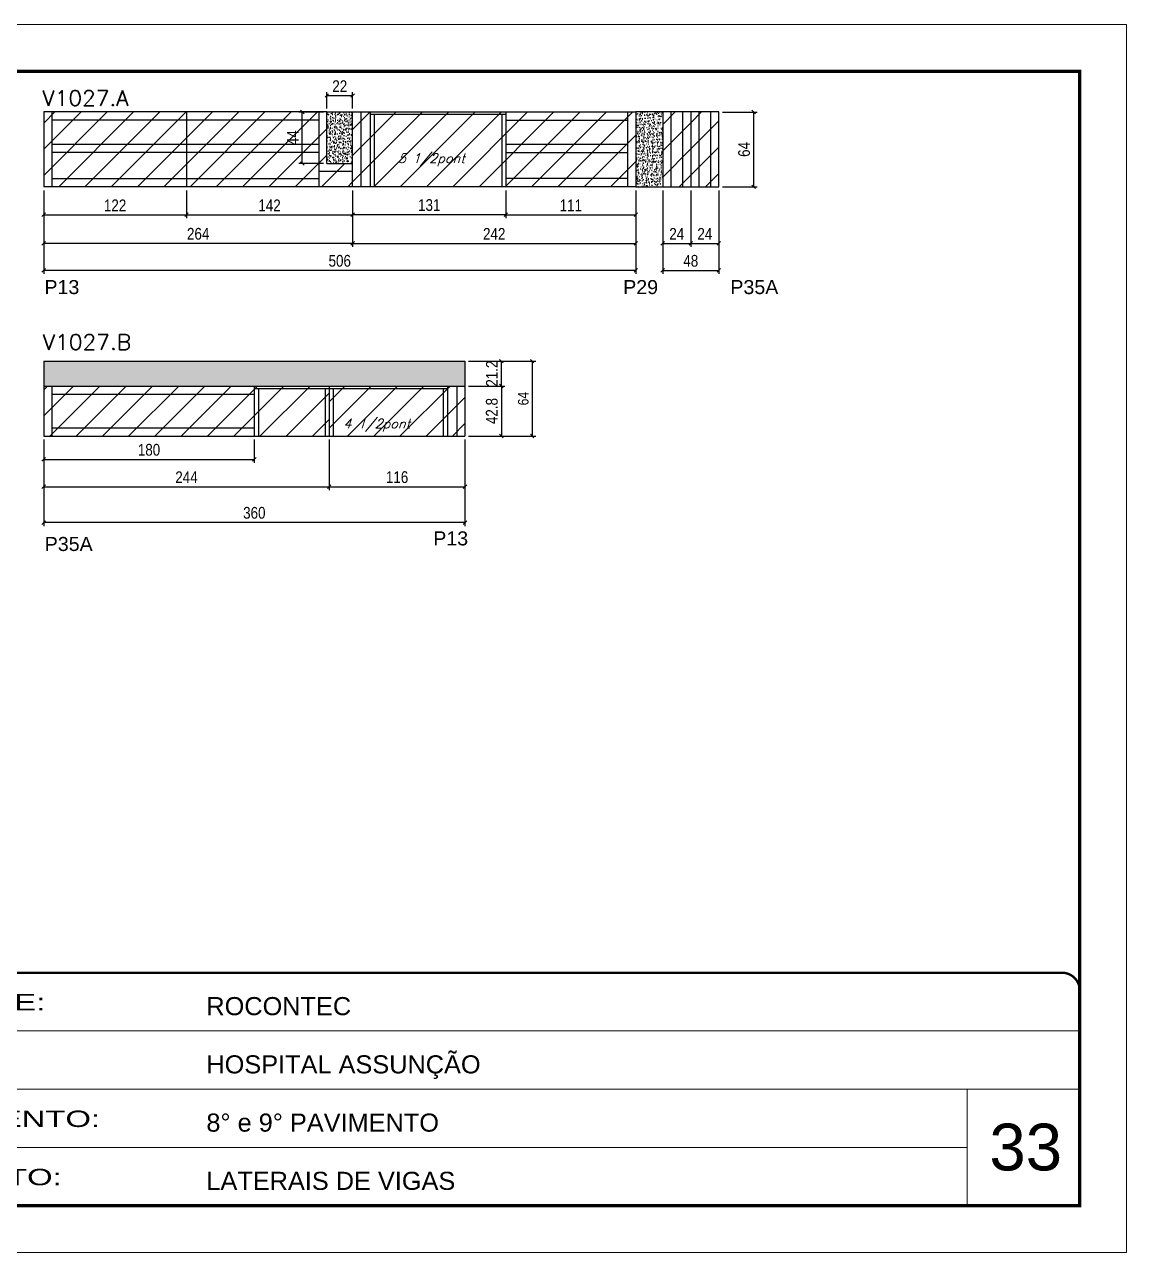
# Model space of a CAD drawing. Extents: x -20960 to -5926, y -2106 to 21915.
# Drawn here: x -11664 to -10722, y 11677 to 12727 of the extents above; entities that cross this region are included whole.
import ezdxf

# ---------------------------------------------------------------- set-up
doc = ezdxf.new("R2010")
doc.units = 0
doc.linetypes.add('CONTINUO', pattern=[0])
doc.linetypes.add('DASHED', pattern=[0.75, 0.5, -0.25])
for name, color, linetype in [('5', 5, 'Continuous'), ('COTA', 241, 'Continuous'), ('Painéis', 200, 'Continuous'), ('Reaproveitamento', 251, 'Continuous'), ('SARR_2.2x7', 40, 'Continuous'), ('SARR_3.5x7', 81, 'Continuous'), ('texto', 7, 'Continuous')]:
    doc.layers.add(name, color=color, linetype=linetype)
for name, color, linetype, lineweight in [('CARIMBO', 255, 'Continuous', 9), ('Folhas', 255, 'Continuous', 9), ('SARRAFO DE PRESSAO', 251, 'DASHED', 9), ('Texto Seção', 7, 'Continuous', 15)]:
    doc.layers.add(name, color=color, linetype=linetype, lineweight=lineweight)
doc.styles.add('ARIAL', font='arial.ttf')
doc.styles.add('COTA TECNICA', font='techl___.ttf', dxfattribs={"height": 10})
doc.styles.add('COTA TECNICA-50', font='techl___.ttf', dxfattribs={"height": 9})
doc.styles.add('REGUA-120', font='ROMANS.shx', dxfattribs={"height": 15})
doc.styles.add('Romans', font='romans.shx')
doc.styles.get("Standard").update_dxf_attribs({"font": 'arial.ttf'})
doc.styles.add('Tecnologia', font='')
doc.styles.get('Tecnologia').set_extended_font_data('Forgotten Futurist')
doc.dimstyles.new('COTA PAINEL-50', dxfattribs={"dimtxt": 9, "dimasz": 3, "dimexe": 3, "dimexo": 3, "dimgap": 3, "dimtad": 1, "dimdec": 1, "dimzin": 12, "dimdsep": 46, "dimtxsty": 'COTA TECNICA-50', "dimblk1": 'OBLIQUE', "dimblk2": 'OBLIQUE', "dimsah": 1, "dimcen": 0.9, "dimclrd": 4, "dimclre": 4, "dimclrt": 240, "dimadec": 1, "dimazin": 3, "dimtfac": 1, "dimtdec": 1, "dimtmove": 0, "dimatfit": 3, "dimfxl": 1, "dimtolj": 1, "dimtzin": 12, "dimarcsym": 0})
doc.dimstyles.new('PAINEL', dxfattribs={"dimtxt": 10, "dimasz": 3, "dimexe": 3, "dimexo": 3, "dimgap": 3, "dimtad": 1, "dimdec": 1, "dimzin": 12, "dimdsep": 46, "dimtxsty": 'COTA TECNICA', "dimblk1": 'OBLIQUE', "dimblk2": 'OBLIQUE', "dimsah": 1, "dimcen": 0.9, "dimclrd": 4, "dimclre": 4, "dimclrt": 240, "dimadec": 1, "dimazin": 3, "dimtfac": 1, "dimtdec": 1, "dimtmove": 0, "dimatfit": 3, "dimfxl": 1, "dimtolj": 1, "dimtzin": 12, "dimarcsym": 0})
pattern_1 = [(50, (-145112.9357, -18458.3275), (5.46554007, -0.47817257), [0.5715, -6.2865]), (355, (-145112.9357, -18458.3275), (-1.05730264, 5.73170536), [0.4572, -5.02921753]), (100.4514447, (-145112.48, -18458.3673), (4.40823741, 5.25353256), [0.48570026, -5.34270734]), (46.1842, (-145112.936, -18456.8035), (8.13237123, -1.26126984), [0.85725, -9.42975]), (96.6355576, (-145112.258, -18456.9086), (7.122124, 7.42278374), [0.7285507, -8.01406824]), (351.184151, (-145112.936, -18456.8035), (7.122124, 7.42278374), [0.685799, -7.54379196]), (21, (-145112.1737, -18457.1845), (4.54843174, -3.06795595), [0.5715, -6.2865]), (326, (-145112.1737, -18457.1845), (1.85406085, 5.52563898), [0.4572, -5.0292]), (71.451445, (-145111.7947, -18457.44), (6.40249258, 2.45768307), [0.48570026, -5.34269813]), (37.5, (-145112.9357, -18458.3275), (0.092658098, 2.536651166), [0, -4.96824, 0, -5.1054, 0, -5.04825]), (7.5, (-145112.9357, -18458.3275), (2.004589875, 3.005417245), [0, -2.91084, 0, -4.85394, 0, -1.92405]), (327.5, (-145114.635, -18458.3275), (4.067717855, -0.17186232), [0, -1.905, 0, -5.9436, 0, -7.8867]), (317.5, (-145115.397, -18458.3275), (4.44387544, 0.76279473), [0, -2.4765, 0, -3.94716, 0, -5.6007])]
pattern_2 = [(45, (-3170, -6.191), (-11.22532, 11.22532), [])]
pattern_3 = [(45, (-2408.695, 539.15), (-11.22532, 11.22532), [])]

# ---------------------------------------------------------------- blocks, each defined once
blk = doc.blocks.new('9999999999')
at = {"color": 30, "linetype": 'CONTINUO'}
for p, q in [((98564.6, 34379.6), (99584, 34379.6)), ((98564.6, 34329.8), (99488, 34329.8)), ((99584, 34329.8), (99488, 34329.8)), ((99488, 34329.8), (99488, 34230.2)), ((98564.6, 34280), (99488, 34280))]:
    blk.add_line(p, q, dxfattribs=at)
at = {"color": 30, "linetype": 'CONTINUO', "const_width": 2}
blk.add_lwpolyline([(99584, 34230.2), (99584, 34414.4, 0.414214), (99569, 34429.4), (98229, 34429.4, 0.414214), (98214, 34414.4), (98214, 34245.2, 0.414214), (98229, 34230.2), (99584, 34230.2)], format="xyb", dxfattribs=at)
at = {"layer": 'Folhas'}
blk.add_lwpolyline([(98139, 34190.2), (99624, 34190.2), (99624, 35240.2), (98139, 35240.2)], close=True, dxfattribs=at)
at = {"layer": 'Folhas', "color": 30, "const_width": 3}
blk.add_lwpolyline([(98214, 34230.2), (99584, 34230.2), (99584, 35200.2), (98214, 35200.2)], close=True, dxfattribs=at)
at = {"color": 7, "linetype": 'Continuous', "ltscale": 5, "style": 'ARIAL'}
for s, height, p in [('ROCONTEC', 15.48, (98837.7, 34393.1)), ('HOSPITAL ASSUNÇÃO', 15.483, (98837.7, 34343.3)), ('8° e 9° PAVIMENTO', 15.483, (98837.7, 34293.5)), ('LATERAIS DE VIGAS', 15.483, (98837.7, 34243.7))]:
    blk.add_text(s, height=height, dxfattribs=at).set_placement(p)
at = {"layer": 'Folhas', "color": 7, "style": 'Tecnologia', "width": 1.5}
for s, p in [('CLIENTE:', (98573.7, 34397.2)), ('PAVIMENTO:', (98573.7, 34297.5)), ('PROJETO:', (98573.7, 34247.7))]:
    blk.add_text(s, height=14, dxfattribs=at).set_placement(p)
blk = doc.blocks.new('_Oblique')
at = {"color": 0, "linetype": 'ByBlock', "lineweight": -2}
blk.add_line((-0.5, -0.5), (0.5, 0.5), dxfattribs=at)
blk = doc.blocks.new('*D7517')
at = {"layer": 'COTA', "color": 4, "linetype": 'ByBlock', "lineweight": -2, "transparency": 16777216}
for p, q in [((-11647.3, 12585), (-11647.3, 12536.7)), ((-11383.3, 12585), (-11383.3, 12536.7)), ((-11383.3, 12539.7), (-11647.3, 12539.7))]:
    blk.add_line(p, q, dxfattribs=at)
at = {"layer": 'Defpoints', "color": 0, "linetype": 'ByBlock', "transparency": 16777216}
for p in [(-11647.3, 12588), (-11383.3, 12588), (-11647.3, 12539.7)]:
    blk.add_point(p, dxfattribs=at)
at = {"layer": 'COTA', "color": 4, "linetype": 'ByBlock', "lineweight": -2, "transparency": 16777216, "xscale": 3, "yscale": 3, "zscale": 3, "rotation": 180}
blk.add_blockref('_Oblique', (-11647.3, 12539.7), dxfattribs=at)
at = {"layer": 'COTA', "color": 4, "linetype": 'ByBlock', "lineweight": -2, "transparency": 16777216, "xscale": 3, "yscale": 3, "zscale": 3}
blk.add_blockref('_Oblique', (-11383.3, 12539.7), dxfattribs=at)
at = {"layer": 'COTA', "color": 240, "linetype": 'ByBlock', "transparency": 16777216, "insert": (-11515.3, 12547.8), "char_height": 10, "attachment_point": 5, "style": 'COTA TECNICA'}
blk.add_mtext('\\A1;264', dxfattribs=at)
blk = doc.blocks.new('*D7518')
at = {"layer": 'COTA', "color": 4, "linetype": 'ByBlock', "lineweight": -2, "transparency": 16777216}
for p, q in [((-11383.3, 12585), (-11383.3, 12536.7)), ((-11141.3, 12585), (-11141.3, 12536.7)), ((-11383.3, 12539.7), (-11141.3, 12539.7))]:
    blk.add_line(p, q, dxfattribs=at)
at = {"layer": 'Defpoints', "color": 0, "linetype": 'ByBlock', "transparency": 16777216}
for p in [(-11383.3, 12588), (-11141.3, 12588), (-11141.3, 12539.7)]:
    blk.add_point(p, dxfattribs=at)
at = {"layer": 'COTA', "color": 4, "linetype": 'ByBlock', "lineweight": -2, "transparency": 16777216, "xscale": 3, "yscale": 3, "zscale": 3, "rotation": 180}
blk.add_blockref('_Oblique', (-11383.3, 12539.7), dxfattribs=at)
at = {"layer": 'COTA', "color": 4, "linetype": 'ByBlock', "lineweight": -2, "transparency": 16777216, "xscale": 3, "yscale": 3, "zscale": 3}
blk.add_blockref('_Oblique', (-11141.3, 12539.7), dxfattribs=at)
at = {"layer": 'COTA', "color": 240, "linetype": 'ByBlock', "transparency": 16777216, "insert": (-11262.3, 12547.8), "char_height": 10, "attachment_point": 5, "style": 'COTA TECNICA'}
blk.add_mtext('\\A1;242', dxfattribs=at)
blk = doc.blocks.new('*D7519')
at = {"layer": 'COTA', "color": 4, "linetype": 'ByBlock', "lineweight": -2, "transparency": 16777216}
for p, q in [((-11647.3, 12585), (-11647.3, 12561.2)), ((-11525.3, 12585), (-11525.3, 12561.2)), ((-11647.3, 12564.2), (-11525.3, 12564.2))]:
    blk.add_line(p, q, dxfattribs=at)
at = {"layer": 'Defpoints', "color": 0, "linetype": 'ByBlock', "transparency": 16777216}
for p in [(-11647.3, 12588), (-11525.3, 12588), (-11525.3, 12564.2)]:
    blk.add_point(p, dxfattribs=at)
at = {"layer": 'COTA', "color": 4, "linetype": 'ByBlock', "lineweight": -2, "transparency": 16777216, "xscale": 3, "yscale": 3, "zscale": 3, "rotation": 180}
blk.add_blockref('_Oblique', (-11647.3, 12564.2), dxfattribs=at)
at = {"layer": 'COTA', "color": 4, "linetype": 'ByBlock', "lineweight": -2, "transparency": 16777216, "xscale": 3, "yscale": 3, "zscale": 3}
blk.add_blockref('_Oblique', (-11525.3, 12564.2), dxfattribs=at)
at = {"layer": 'COTA', "color": 240, "linetype": 'ByBlock', "transparency": 16777216, "insert": (-11586.3, 12572.2), "char_height": 10, "attachment_point": 5, "style": 'COTA TECNICA'}
blk.add_mtext('\\A1;122', dxfattribs=at)
blk = doc.blocks.new('*D7520')
at = {"layer": 'COTA', "color": 4, "linetype": 'ByBlock', "lineweight": -2, "transparency": 16777216}
for p, q in [((-11525.3, 12585), (-11525.3, 12561.2)), ((-11383.3, 12585), (-11383.3, 12561.2)), ((-11525.3, 12564.2), (-11383.3, 12564.2))]:
    blk.add_line(p, q, dxfattribs=at)
at = {"layer": 'Defpoints', "color": 0, "linetype": 'ByBlock', "transparency": 16777216}
for p in [(-11525.3, 12588), (-11383.3, 12588), (-11383.3, 12564.2)]:
    blk.add_point(p, dxfattribs=at)
at = {"layer": 'COTA', "color": 4, "linetype": 'ByBlock', "lineweight": -2, "transparency": 16777216, "xscale": 3, "yscale": 3, "zscale": 3, "rotation": 180}
blk.add_blockref('_Oblique', (-11525.3, 12564.2), dxfattribs=at)
at = {"layer": 'COTA', "color": 4, "linetype": 'ByBlock', "lineweight": -2, "transparency": 16777216, "xscale": 3, "yscale": 3, "zscale": 3}
blk.add_blockref('_Oblique', (-11383.3, 12564.2), dxfattribs=at)
at = {"layer": 'COTA', "color": 240, "linetype": 'ByBlock', "transparency": 16777216, "insert": (-11454.3, 12572.2), "char_height": 10, "attachment_point": 5, "style": 'COTA TECNICA'}
blk.add_mtext('\\A1;142', dxfattribs=at)
blk = doc.blocks.new('*D7521')
at = {"layer": 'COTA', "color": 4, "linetype": 'ByBlock', "lineweight": -2, "transparency": 16777216}
for p, q in [((-11252.3, 12585), (-11252.3, 12561.2)), ((-11141.3, 12585), (-11141.3, 12561.2)), ((-11252.3, 12564.2), (-11141.3, 12564.2))]:
    blk.add_line(p, q, dxfattribs=at)
at = {"layer": 'Defpoints', "color": 0, "linetype": 'ByBlock', "transparency": 16777216}
for p in [(-11252.3, 12588), (-11141.3, 12588), (-11141.3, 12564.2)]:
    blk.add_point(p, dxfattribs=at)
at = {"layer": 'COTA', "color": 4, "linetype": 'ByBlock', "lineweight": -2, "transparency": 16777216, "xscale": 3, "yscale": 3, "zscale": 3, "rotation": 180}
blk.add_blockref('_Oblique', (-11252.3, 12564.2), dxfattribs=at)
at = {"layer": 'COTA', "color": 4, "linetype": 'ByBlock', "lineweight": -2, "transparency": 16777216, "xscale": 3, "yscale": 3, "zscale": 3}
blk.add_blockref('_Oblique', (-11141.3, 12564.2), dxfattribs=at)
at = {"layer": 'COTA', "color": 240, "linetype": 'ByBlock', "transparency": 16777216, "insert": (-11196.8, 12572.2), "char_height": 10, "attachment_point": 5, "style": 'COTA TECNICA'}
blk.add_mtext('\\A1;111', dxfattribs=at)
blk = doc.blocks.new('*D7522')
at = {"layer": 'COTA', "color": 4, "linetype": 'ByBlock', "lineweight": -2, "transparency": 16777216}
for p, q in [((-11383.3, 12585), (-11383.3, 12561.2)), ((-11252.3, 12585), (-11252.3, 12561.2)), ((-11252.3, 12564.2), (-11383.3, 12564.2))]:
    blk.add_line(p, q, dxfattribs=at)
at = {"layer": 'Defpoints', "color": 0, "linetype": 'ByBlock', "transparency": 16777216}
for p in [(-11383.3, 12588), (-11252.3, 12588), (-11383.3, 12564.2)]:
    blk.add_point(p, dxfattribs=at)
at = {"layer": 'COTA', "color": 4, "linetype": 'ByBlock', "lineweight": -2, "transparency": 16777216, "xscale": 3, "yscale": 3, "zscale": 3, "rotation": 180}
blk.add_blockref('_Oblique', (-11383.3, 12564.2), dxfattribs=at)
at = {"layer": 'COTA', "color": 4, "linetype": 'ByBlock', "lineweight": -2, "transparency": 16777216, "xscale": 3, "yscale": 3, "zscale": 3}
blk.add_blockref('_Oblique', (-11252.3, 12564.2), dxfattribs=at)
at = {"layer": 'COTA', "color": 240, "linetype": 'ByBlock', "transparency": 16777216, "insert": (-11317.8, 12572.4), "char_height": 10, "attachment_point": 5, "style": 'COTA TECNICA'}
blk.add_mtext('\\A1;131', dxfattribs=at)
blk = doc.blocks.new('*D7523')
at = {"layer": 'COTA', "color": 4, "linetype": 'ByBlock', "lineweight": -2, "transparency": 16777216}
for p, q in [((-11405.3, 12655), (-11405.3, 12669.1)), ((-11405.3, 12666.1), (-11383.3, 12666.1)), ((-11383.3, 12655), (-11383.3, 12669.1))]:
    blk.add_line(p, q, dxfattribs=at)
at = {"layer": 'Defpoints', "color": 0, "linetype": 'ByBlock', "transparency": 16777216}
for p in [(-11383.3, 12666.1), (-11405.3, 12652), (-11383.3, 12652)]:
    blk.add_point(p, dxfattribs=at)
at = {"layer": 'COTA', "color": 4, "linetype": 'ByBlock', "lineweight": -2, "transparency": 16777216, "xscale": 3, "yscale": 3, "zscale": 3, "rotation": 180}
blk.add_blockref('_Oblique', (-11405.3, 12666.1), dxfattribs=at)
at = {"layer": 'COTA', "color": 4, "linetype": 'ByBlock', "lineweight": -2, "transparency": 16777216, "xscale": 3, "yscale": 3, "zscale": 3}
blk.add_blockref('_Oblique', (-11383.3, 12666.1), dxfattribs=at)
at = {"layer": 'COTA', "color": 240, "linetype": 'ByBlock', "transparency": 16777216, "insert": (-11394.3, 12674.1), "char_height": 10, "attachment_point": 5, "style": 'COTA TECNICA'}
blk.add_mtext('\\A1;22', dxfattribs=at)
blk = doc.blocks.new('*D7524')
at = {"layer": 'COTA', "color": 4, "linetype": 'ByBlock', "lineweight": -2, "transparency": 16777216}
for p, q in [((-11408.3, 12652), (-11429.3, 12652)), ((-11426.3, 12608), (-11426.3, 12652)), ((-11408.3, 12608), (-11429.3, 12608))]:
    blk.add_line(p, q, dxfattribs=at)
at = {"layer": 'Defpoints', "color": 0, "linetype": 'ByBlock', "transparency": 16777216}
for p in [(-11426.3, 12652), (-11405.3, 12652), (-11405.3, 12608)]:
    blk.add_point(p, dxfattribs=at)
at = {"layer": 'COTA', "color": 4, "linetype": 'ByBlock', "lineweight": -2, "transparency": 16777216, "xscale": 3, "yscale": 3, "zscale": 3}
for p, rotation in [((-11426.3, 12652), 90), ((-11426.3, 12608), 270)]:
    blk.add_blockref('_Oblique', p, dxfattribs=dict(at, rotation=rotation))
at = {"layer": 'COTA', "color": 240, "linetype": 'ByBlock', "transparency": 16777216, "insert": (-11434.4, 12630), "char_height": 10, "attachment_point": 5, "rotation": 90, "style": 'COTA TECNICA'}
blk.add_mtext('\\A1;44', dxfattribs=at)
blk = doc.blocks.new('*D7515')
at = {"layer": 'COTA', "color": 4, "lineweight": -2, "ltscale": 25, "transparency": 16777216}
for p, q in [((-11647.3, 12585), (-11647.3, 12513.6)), ((-11141.3, 12585), (-11141.3, 12513.6)), ((-11141.3, 12516.6), (-11647.3, 12516.6))]:
    blk.add_line(p, q, dxfattribs=at)
at = {"layer": 'Defpoints', "color": 0, "ltscale": 25, "transparency": 16777216}
for p in [(-11647.3, 12588), (-11141.3, 12588), (-11647.3, 12516.6)]:
    blk.add_point(p, dxfattribs=at)
at = {"layer": 'COTA', "color": 4, "lineweight": -2, "ltscale": 25, "transparency": 16777216, "xscale": 3, "yscale": 3, "zscale": 3, "rotation": 180}
blk.add_blockref('_Oblique', (-11647.3, 12516.6), dxfattribs=at)
at = {"layer": 'COTA', "color": 4, "lineweight": -2, "ltscale": 25, "transparency": 16777216, "xscale": 3, "yscale": 3, "zscale": 3}
blk.add_blockref('_Oblique', (-11141.3, 12516.6), dxfattribs=at)
at = {"layer": 'COTA', "color": 240, "ltscale": 25, "transparency": 16777216, "insert": (-11394.3, 12524.7), "char_height": 10, "attachment_point": 5, "style": 'COTA TECNICA'}
blk.add_mtext('\\A1;506', dxfattribs=at)
blk = doc.blocks.new('*D7516')
at = {"layer": 'COTA', "color": 4, "linetype": 'ByBlock', "lineweight": -2, "transparency": 16777216}
for p, q in [((-11118.3, 12585), (-11118.3, 12513.6)), ((-11070.3, 12585), (-11070.3, 12513.6)), ((-11118.3, 12516.6), (-11070.3, 12516.6))]:
    blk.add_line(p, q, dxfattribs=at)
at = {"layer": 'Defpoints', "color": 0, "linetype": 'ByBlock', "transparency": 16777216}
for p in [(-11118.3, 12588), (-11070.3, 12588), (-11070.3, 12516.6)]:
    blk.add_point(p, dxfattribs=at)
at = {"layer": 'COTA', "color": 4, "linetype": 'ByBlock', "lineweight": -2, "transparency": 16777216, "xscale": 3, "yscale": 3, "zscale": 3, "rotation": 180}
blk.add_blockref('_Oblique', (-11118.3, 12516.6), dxfattribs=at)
at = {"layer": 'COTA', "color": 4, "linetype": 'ByBlock', "lineweight": -2, "transparency": 16777216, "xscale": 3, "yscale": 3, "zscale": 3}
blk.add_blockref('_Oblique', (-11070.3, 12516.6), dxfattribs=at)
at = {"layer": 'COTA', "color": 240, "linetype": 'ByBlock', "transparency": 16777216, "insert": (-11094.3, 12524.7), "char_height": 10, "attachment_point": 5, "style": 'COTA TECNICA'}
blk.add_mtext('\\A1;48', dxfattribs=at)
blk = doc.blocks.new('*D7529')
at = {"layer": 'COTA', "color": 4, "lineweight": -2, "ltscale": 25, "transparency": 16777216}
for p, q in [((-11067.3, 12652), (-11037.6, 12652)), ((-11040.6, 12652), (-11040.6, 12588)), ((-11067.3, 12588), (-11037.6, 12588))]:
    blk.add_line(p, q, dxfattribs=at)
at = {"layer": 'Defpoints', "color": 0, "ltscale": 25, "transparency": 16777216}
for p in [(-11070.3, 12652), (-11070.3, 12588), (-11040.6, 12588)]:
    blk.add_point(p, dxfattribs=at)
at = {"layer": 'COTA', "color": 4, "lineweight": -2, "ltscale": 25, "transparency": 16777216, "xscale": 3, "yscale": 3, "zscale": 3}
for p, rotation in [((-11040.6, 12652), 90), ((-11040.6, 12588), 270)]:
    blk.add_blockref('_Oblique', p, dxfattribs=dict(at, rotation=rotation))
at = {"layer": 'COTA', "color": 240, "ltscale": 25, "transparency": 16777216, "insert": (-11048.7, 12620), "char_height": 10, "attachment_point": 5, "rotation": 90, "style": 'COTA TECNICA'}
blk.add_mtext('\\A1;64', dxfattribs=at)
blk = doc.blocks.new('*D7530')
at = {"layer": 'COTA', "color": 4, "lineweight": -2, "ltscale": 25, "transparency": 16777216}
for p, q in [((-11118.3, 12585), (-11118.3, 12536.7)), ((-11094.3, 12585), (-11094.3, 12536.7)), ((-11118.3, 12539.7), (-11094.3, 12539.7))]:
    blk.add_line(p, q, dxfattribs=at)
at = {"layer": 'Defpoints', "color": 0, "ltscale": 25, "transparency": 16777216}
for p in [(-11118.3, 12588), (-11094.3, 12588), (-11094.3, 12539.7)]:
    blk.add_point(p, dxfattribs=at)
at = {"layer": 'COTA', "color": 4, "lineweight": -2, "ltscale": 25, "transparency": 16777216, "xscale": 3, "yscale": 3, "zscale": 3, "rotation": 180}
blk.add_blockref('_Oblique', (-11118.3, 12539.7), dxfattribs=at)
at = {"layer": 'COTA', "color": 4, "lineweight": -2, "ltscale": 25, "transparency": 16777216, "xscale": 3, "yscale": 3, "zscale": 3}
blk.add_blockref('_Oblique', (-11094.3, 12539.7), dxfattribs=at)
at = {"layer": 'COTA', "color": 240, "ltscale": 25, "transparency": 16777216, "insert": (-11106.3, 12547.8), "char_height": 10, "attachment_point": 5, "style": 'COTA TECNICA'}
blk.add_mtext('\\A1;24', dxfattribs=at)
blk = doc.blocks.new('*D7531')
at = {"layer": 'COTA', "color": 4, "lineweight": -2, "ltscale": 25, "transparency": 16777216}
for p, q in [((-11094.3, 12585), (-11094.3, 12536.7)), ((-11070.3, 12585), (-11070.3, 12536.7)), ((-11094.3, 12539.7), (-11070.3, 12539.7))]:
    blk.add_line(p, q, dxfattribs=at)
at = {"layer": 'Defpoints', "color": 0, "ltscale": 25, "transparency": 16777216}
for p in [(-11094.3, 12588), (-11070.3, 12588), (-11070.3, 12539.7)]:
    blk.add_point(p, dxfattribs=at)
at = {"layer": 'COTA', "color": 4, "lineweight": -2, "ltscale": 25, "transparency": 16777216, "xscale": 3, "yscale": 3, "zscale": 3, "rotation": 180}
blk.add_blockref('_Oblique', (-11094.3, 12539.7), dxfattribs=at)
at = {"layer": 'COTA', "color": 4, "lineweight": -2, "ltscale": 25, "transparency": 16777216, "xscale": 3, "yscale": 3, "zscale": 3}
blk.add_blockref('_Oblique', (-11070.3, 12539.7), dxfattribs=at)
at = {"layer": 'COTA', "color": 240, "ltscale": 25, "transparency": 16777216, "insert": (-11082.3, 12547.8), "char_height": 10, "attachment_point": 5, "style": 'COTA TECNICA'}
blk.add_mtext('\\A1;24', dxfattribs=at)
blk = doc.blocks.new('*D7532')
at = {"layer": 'COTA', "color": 4, "lineweight": -2, "transparency": 16777216}
for p, q in [((-11647.3, 12371.9), (-11647.3, 12297.9)), ((-11287.3, 12371.9), (-11287.3, 12297.9)), ((-11287.3, 12300.9), (-11647.3, 12300.9))]:
    blk.add_line(p, q, dxfattribs=at)
at = {"layer": 'Defpoints', "color": 0, "transparency": 16777216}
for p in [(-11647.3, 12374.9), (-11287.3, 12374.9), (-11647.3, 12300.9)]:
    blk.add_point(p, dxfattribs=at)
at = {"layer": 'COTA', "color": 4, "lineweight": -2, "transparency": 16777216, "xscale": 3, "yscale": 3, "zscale": 3, "rotation": 180}
blk.add_blockref('_Oblique', (-11647.3, 12300.9), dxfattribs=at)
at = {"layer": 'COTA', "color": 4, "lineweight": -2, "transparency": 16777216, "xscale": 3, "yscale": 3, "zscale": 3}
blk.add_blockref('_Oblique', (-11287.3, 12300.9), dxfattribs=at)
at = {"layer": 'COTA', "color": 240, "transparency": 16777216, "insert": (-11467.3, 12309.2), "char_height": 10, "attachment_point": 5, "style": 'COTA TECNICA'}
blk.add_mtext('\\A1;360', dxfattribs=at)
blk = doc.blocks.new('*D7533')
at = {"layer": 'COTA', "color": 4, "lineweight": -2, "transparency": 16777216}
for p, q in [((-11647.3, 12371.9), (-11647.3, 12328.6)), ((-11403.3, 12371.9), (-11403.3, 12328.6)), ((-11647.3, 12331.6), (-11403.3, 12331.6))]:
    blk.add_line(p, q, dxfattribs=at)
at = {"layer": 'Defpoints', "color": 0, "transparency": 16777216}
for p in [(-11647.3, 12374.9), (-11403.3, 12374.9), (-11403.3, 12331.6)]:
    blk.add_point(p, dxfattribs=at)
at = {"layer": 'COTA', "color": 4, "lineweight": -2, "transparency": 16777216, "xscale": 3, "yscale": 3, "zscale": 3, "rotation": 180}
blk.add_blockref('_Oblique', (-11647.3, 12331.6), dxfattribs=at)
at = {"layer": 'COTA', "color": 4, "lineweight": -2, "transparency": 16777216, "xscale": 3, "yscale": 3, "zscale": 3}
blk.add_blockref('_Oblique', (-11403.3, 12331.6), dxfattribs=at)
at = {"layer": 'COTA', "color": 240, "transparency": 16777216, "insert": (-11525.3, 12339.7), "char_height": 10, "attachment_point": 5, "style": 'COTA TECNICA'}
blk.add_mtext('\\A1;244', dxfattribs=at)
blk = doc.blocks.new('*D7534')
at = {"layer": 'COTA', "color": 4, "lineweight": -2, "transparency": 16777216}
for p, q in [((-11403.3, 12371.9), (-11403.3, 12328.6)), ((-11287.3, 12371.9), (-11287.3, 12328.6)), ((-11403.3, 12331.6), (-11287.3, 12331.6))]:
    blk.add_line(p, q, dxfattribs=at)
at = {"layer": 'Defpoints', "color": 0, "transparency": 16777216}
for p in [(-11403.3, 12374.9), (-11287.3, 12374.9), (-11287.3, 12331.6)]:
    blk.add_point(p, dxfattribs=at)
at = {"layer": 'COTA', "color": 4, "lineweight": -2, "transparency": 16777216, "xscale": 3, "yscale": 3, "zscale": 3, "rotation": 180}
blk.add_blockref('_Oblique', (-11403.3, 12331.6), dxfattribs=at)
at = {"layer": 'COTA', "color": 4, "lineweight": -2, "transparency": 16777216, "xscale": 3, "yscale": 3, "zscale": 3}
blk.add_blockref('_Oblique', (-11287.3, 12331.6), dxfattribs=at)
at = {"layer": 'COTA', "color": 240, "transparency": 16777216, "insert": (-11345.3, 12339.7), "char_height": 10, "attachment_point": 5, "style": 'COTA TECNICA'}
blk.add_mtext('\\A1;116', dxfattribs=at)
blk = doc.blocks.new('*D7535')
at = {"layer": 'COTA', "color": 4, "lineweight": -2, "transparency": 16777216}
for p, q in [((-11284.3, 12417.7), (-11253.2, 12417.7)), ((-11256.2, 12417.7), (-11256.2, 12374.9)), ((-11284.3, 12374.9), (-11253.2, 12374.9))]:
    blk.add_line(p, q, dxfattribs=at)
at = {"layer": 'Defpoints', "color": 0, "transparency": 16777216}
for p in [(-11287.3, 12417.7), (-11287.3, 12374.9), (-11256.2, 12374.9)]:
    blk.add_point(p, dxfattribs=at)
at = {"layer": 'COTA', "color": 4, "lineweight": -2, "transparency": 16777216, "xscale": 3, "yscale": 3, "zscale": 3}
for p, rotation in [((-11256.2, 12417.7), 90), ((-11256.2, 12374.9), 270)]:
    blk.add_blockref('_Oblique', p, dxfattribs=dict(at, rotation=rotation))
at = {"layer": 'COTA', "color": 240, "transparency": 16777216, "insert": (-11264.3, 12396.3), "char_height": 10, "attachment_point": 5, "rotation": 90, "style": 'COTA TECNICA'}
blk.add_mtext('\\A1;42.8', dxfattribs=at)
blk = doc.blocks.new('*D7536')
at = {"layer": 'COTA', "color": 4, "lineweight": -2, "transparency": 16777216}
for p, q in [((-11284.3, 12438.9), (-11253.2, 12438.9)), ((-11256.2, 12417.7), (-11256.2, 12438.9)), ((-11284.3, 12417.7), (-11253.2, 12417.7))]:
    blk.add_line(p, q, dxfattribs=at)
at = {"layer": 'Defpoints', "color": 0, "transparency": 16777216}
for p in [(-11287.3, 12438.9), (-11256.2, 12438.9), (-11287.3, 12417.7)]:
    blk.add_point(p, dxfattribs=at)
at = {"layer": 'COTA', "color": 4, "lineweight": -2, "transparency": 16777216, "xscale": 3, "yscale": 3, "zscale": 3}
for p, rotation in [((-11256.2, 12438.9), 90), ((-11256.2, 12417.7), 270)]:
    blk.add_blockref('_Oblique', p, dxfattribs=dict(at, rotation=rotation))
at = {"layer": 'COTA', "color": 240, "transparency": 16777216, "insert": (-11264.3, 12428.3), "char_height": 10, "attachment_point": 5, "rotation": 90, "style": 'COTA TECNICA'}
blk.add_mtext('\\A1;21.2', dxfattribs=at)
blk = doc.blocks.new('*D7537')
at = {"layer": 'COTA', "color": 4, "lineweight": -2, "transparency": 16777216}
for p, q in [((-11647.3, 12371.9), (-11647.3, 12352)), ((-11467.3, 12371.9), (-11467.3, 12352)), ((-11647.3, 12355), (-11467.3, 12355))]:
    blk.add_line(p, q, dxfattribs=at)
at = {"layer": 'Defpoints', "color": 0, "transparency": 16777216}
for p in [(-11647.3, 12374.9), (-11467.3, 12374.9), (-11467.3, 12355)]:
    blk.add_point(p, dxfattribs=at)
at = {"layer": 'COTA', "color": 4, "lineweight": -2, "transparency": 16777216, "xscale": 3, "yscale": 3, "zscale": 3, "rotation": 180}
blk.add_blockref('_Oblique', (-11647.3, 12355), dxfattribs=at)
at = {"layer": 'COTA', "color": 4, "lineweight": -2, "transparency": 16777216, "xscale": 3, "yscale": 3, "zscale": 3}
blk.add_blockref('_Oblique', (-11467.3, 12355), dxfattribs=at)
at = {"layer": 'COTA', "color": 240, "transparency": 16777216, "insert": (-11557.3, 12363.1), "char_height": 10, "attachment_point": 5, "style": 'COTA TECNICA'}
blk.add_mtext('\\A1;180', dxfattribs=at)
blk = doc.blocks.new('*D7528')
at = {"layer": 'COTA', "color": 4, "lineweight": -2, "transparency": 16777216}
for p, q in [((-11284.3, 12438.9), (-11226.8, 12438.9)), ((-11229.8, 12438.9), (-11229.8, 12374.9)), ((-11284.3, 12374.9), (-11226.8, 12374.9))]:
    blk.add_line(p, q, dxfattribs=at)
at = {"layer": 'Defpoints', "color": 0, "transparency": 16777216}
for p in [(-11287.3, 12438.9), (-11287.3, 12374.9), (-11229.8, 12374.9)]:
    blk.add_point(p, dxfattribs=at)
at = {"layer": 'COTA', "color": 4, "lineweight": -2, "transparency": 16777216, "xscale": 3, "yscale": 3, "zscale": 3}
for p, rotation in [((-11229.8, 12438.9), 90), ((-11229.8, 12374.9), 270)]:
    blk.add_blockref('_Oblique', p, dxfattribs=dict(at, rotation=rotation))
at = {"layer": 'COTA', "color": 240, "transparency": 16777216, "insert": (-11237.4, 12406.9), "char_height": 9, "attachment_point": 5, "rotation": 90, "style": 'COTA TECNICA-50'}
blk.add_mtext('\\A1;64', dxfattribs=at)

msp = doc.modelspace()

# ---------------------------------------------------------------- hatches: boundary and pattern name
at = {"layer": 'COTA', "linetype": 'ByBlock'}
h = msp.add_hatch(dxfattribs=at)
h.set_pattern_fill('AR-CONC', color=256, scale=0.03)
h.set_pattern_definition(pattern_1)
h.paths.add_polyline_path([(-11405.3, 12608.03), (-11383.3, 12608.03), (-11383.3, 12652.03), (-11405.3, 12652.03)])
h = msp.add_hatch(dxfattribs=at)
h.set_pattern_fill('AR-CONC', color=256, scale=0.03)
h.set_pattern_definition(pattern_1)
h.paths.add_polyline_path([(-11141.3, 12588.03), (-11118.3, 12588.03), (-11118.3, 12652.03), (-11141.3, 12652.03)])
h = msp.add_hatch(dxfattribs=at)
h.set_pattern_fill('AR-CONC', color=256, scale=0.03)
h.set_pattern_definition([(50, (-149490.2804, -15808.3774), (5.46554007, -0.47817257), [0.5715, -6.2865]), (355, (-149490.2804, -15808.3774), (-1.05730264, 5.73170536), [0.4572, -5.02921753]), (100.4514447, (-149489.825, -15808.417), (4.40823741, 5.25353256), [0.48570026, -5.34270734]), (46.1842, (-149490.2804, -15806.8534), (8.13237123, -1.26126984), [0.85725, -9.42975]), (96.6355576, (-149489.603, -15806.9585), (7.122124, 7.42278374), [0.7285507, -8.01406824]), (351.184151, (-149490.28, -15806.853), (7.122124, 7.42278374), [0.685799, -7.54379196]), (21, (-149489.5184, -15807.2344), (4.54843174, -3.06795595), [0.5715, -6.2865]), (326, (-149489.5184, -15807.2344), (1.85406085, 5.52563898), [0.4572, -5.0292]), (71.451445, (-149489.1393, -15807.49), (6.40249258, 2.45768307), [0.48570026, -5.34269813]), (37.5, (-149490.2804, -15808.3774), (0.092658098, 2.536651166), [0, -4.96824, 0, -5.1054, 0, -5.04825]), (7.5, (-149490.2804, -15808.3774), (2.004589875, 3.005417245), [0, -2.91084, 0, -4.85394, 0, -1.92405]), (327.5, (-149491.9796, -15808.3774), (4.067717855, -0.17186232), [0, -1.905, 0, -5.9436, 0, -7.8867]), (317.5, (-149492.7416, -15808.3774), (4.44387544, 0.76279473), [0, -2.4765, 0, -3.94716, 0, -5.6007])])
h.paths.add_polyline_path([(-11287.3, 12417.68), (-11287.3, 12438.88), (-11647.3, 12438.88), (-11647.3, 12417.68)])
at = {"layer": 'Reaproveitamento', "transparency": 33554684}
h = msp.add_hatch(dxfattribs=at)
h.set_pattern_fill('ANSI31', color=256, scale=5)
h.set_pattern_definition(pattern_2)
h.paths.add_polyline_path([(-11525.3, 12652.03), (-11647.3, 12652.03), (-11647.3, 12588.03), (-11525.3, 12588.03)])
h = msp.add_hatch(dxfattribs=at)
h.set_pattern_fill('ANSI31', color=256, scale=5)
h.set_pattern_definition(pattern_2)
h.paths.add_polyline_path([(-11383.3, 12588.03), (-11383.3, 12608.03), (-11405.3, 12608.03), (-11405.3, 12652.03), (-11525.3, 12652.03), (-11525.3, 12588.03)])
h = msp.add_hatch(dxfattribs=at)
h.set_pattern_fill('ANSI31', color=256, scale=5)
h.set_pattern_definition(pattern_2)
h.paths.add_polyline_path([(-11141.3, 12588.03), (-11141.3, 12652.03), (-11383.3, 12652.03), (-11383.3, 12588.03)])
at = {"layer": 'Reaproveitamento', "ltscale": 25}
h = msp.add_hatch(dxfattribs=at)
h.set_pattern_fill('ANSI31', color=256, scale=5)
h.set_pattern_definition(pattern_3)
h.paths.add_polyline_path([(-11094.3, 12652.03), (-11118.3, 12652.03), (-11118.3, 12588.03), (-11094.3, 12588.03)])
h = msp.add_hatch(dxfattribs=at)
h.set_pattern_fill('ANSI31', color=256, scale=5)
h.set_pattern_definition(pattern_3)
h.paths.add_polyline_path([(-11070.3, 12652.03), (-11094.3, 12652.03), (-11094.3, 12588.03), (-11070.3, 12588.03)])
h = msp.add_hatch(dxfattribs=at)
h.set_pattern_fill('ANSI31', color=256, scale=5)
h.set_pattern_definition([(45, (-136463.582, -19411.187), (-11.2253202, 11.2253202), [])])
h.paths.add_polyline_path([(-11647.3, 12417.68), (-11647.3, 12374.88), (-11403.3, 12374.88), (-11403.3, 12417.68)])
h = msp.add_hatch(dxfattribs=at)
h.set_pattern_fill('ANSI31', color=256, scale=5)
h.set_pattern_definition([(45, (-152540.845, -13583.977), (-11.2253202, 11.2253202), [])])
h.paths.add_polyline_path([(-11287.3, 12417.68), (-11403.3, 12417.68), (-11403.3, 12374.88), (-11287.3, 12374.88)])

# ---------------------------------------------------------------- linework, layer by layer
at = {"layer": 'COTA', "linetype": 'ByBlock'}
for p, q in [((-11405.3, 12652.03), (-11383.3, 12652.03)), ((-11118.3, 12652.03), (-11141.3, 12652.03)), ((-11070.3, 12652.03), (-11070.3, 12652.03)), ((-11141.3, 12588.03), (-11118.3, 12588.03)), ((-11647.3, 12438.88), (-11287.3, 12438.88)), ((-11647.3, 12438.88), (-11647.3, 12417.68)), ((-11287.3, 12438.88), (-11287.3, 12417.68))]:
    msp.add_line(p, q, dxfattribs=at)
at = {"layer": 'Painéis', "linetype": 'ByBlock'}
for p, q in [((-11647.3, 12652.03), (-11647.3, 12588.03)), ((-11525.3, 12652.03), (-11647.3, 12652.03)), ((-11525.3, 12652.03), (-11525.3, 12588.03)), ((-11405.3, 12652.03), (-11525.3, 12652.03)), ((-11405.3, 12608.03), (-11405.3, 12652.03)), ((-11383.3, 12588.03), (-11383.3, 12652.03)), ((-11383.3, 12652.03), (-11141.3, 12652.03)), ((-11141.3, 12652.03), (-11141.3, 12588.03)), ((-11118.3, 12652.03), (-11118.3, 12588.03)), ((-11070.3, 12652.03), (-11118.3, 12652.03)), ((-11094.3, 12652.03), (-11094.3, 12588.03)), ((-11070.3, 12588.03), (-11070.3, 12652.03)), ((-11405.3, 12608.03), (-11383.3, 12608.03)), ((-11141.3, 12588.03), (-11647.3, 12588.03)), ((-11118.3, 12588.03), (-11070.3, 12588.03))]:
    msp.add_line(p, q, dxfattribs=at)
at = {"layer": 'Painéis'}
for p, q in [((-11647.3, 12417.68), (-11287.3, 12417.68)), ((-11647.3, 12417.68), (-11647.3, 12374.88)), ((-11403.3, 12417.68), (-11403.3, 12374.88)), ((-11287.3, 12417.68), (-11287.3, 12374.88)), ((-11647.3, 12374.88), (-11287.3, 12374.88))]:
    msp.add_line(p, q, dxfattribs=at)
at = {"layer": 'SARR_2.2x7', "linetype": 'Continuous'}
for p, q in [((-11640.3, 12652.03), (-11640.3, 12588.03)), ((-11412.3, 12645.03), (-11640.3, 12645.03)), ((-11412.3, 12652.03), (-11412.3, 12588.03)), ((-11376.3, 12652.03), (-11376.3, 12588.03)), ((-11252.3, 12649.83), (-11368.3, 12649.83)), ((-11252.3, 12645.03), (-11148.3, 12645.03)), ((-11148.3, 12652.03), (-11148.3, 12588.03)), ((-11111.3, 12652.03), (-11111.3, 12588.03)), ((-11101.3, 12652.03), (-11101.3, 12588.03)), ((-11087.3, 12652.03), (-11087.3, 12588.03)), ((-11077.3, 12588.03), (-11077.3, 12652.03)), ((-11640.3, 12624.65), (-11525.3, 12624.65)), ((-11525.3, 12624.65), (-11412.3, 12624.65)), ((-11148.3, 12624.09), (-11252.3, 12624.09)), ((-11640.3, 12617.65), (-11525.3, 12617.65)), ((-11525.3, 12617.65), (-11412.3, 12617.65)), ((-11148.3, 12617.09), (-11252.3, 12617.09)), ((-11383.3, 12601.03), (-11412.3, 12601.03)), ((-11640.3, 12595.03), (-11525.3, 12595.03)), ((-11525.3, 12595.03), (-11412.3, 12595.03)), ((-11148.3, 12595.03), (-11252.3, 12595.03)), ((-11640.3, 12417.68), (-11640.3, 12374.88)), ((-11467.3, 12415.48), (-11302.3, 12415.48)), ((-11294.3, 12417.68), (-11294.3, 12374.88)), ((-11640.3, 12410.68), (-11467.3, 12410.68)), ((-11640.3, 12381.88), (-11467.3, 12381.88))]:
    msp.add_line(p, q, dxfattribs=at)
at = {"layer": 'SARR_3.5x7'}
for p, q in [((-11368.3, 12652.03), (-11368.3, 12588.03)), ((-11364.8, 12649.83), (-11364.8, 12588.03)), ((-11255.8, 12649.83), (-11255.8, 12588.03)), ((-11252.3, 12652.03), (-11252.3, 12588.03)), ((-11467.3, 12417.68), (-11467.3, 12374.88)), ((-11463.8, 12415.48), (-11463.8, 12374.88)), ((-11406.8, 12415.48), (-11406.8, 12374.88)), ((-11399.8, 12415.48), (-11399.8, 12374.88)), ((-11305.8, 12415.48), (-11305.8, 12374.88)), ((-11302.3, 12417.68), (-11302.3, 12374.88))]:
    msp.add_line(p, q, dxfattribs=at)

# ---------------------------------------------------------------- block references
at = {"layer": 'SARRAFO DE PRESSAO', "color": 6, "linetype": 'ByBlock'}
msp.add_blockref('9999999999', (-110345.98, -22513.42), dxfattribs=at)

# ---------------------------------------------------------------- texts
at = {"layer": '5', "linetype": 'Continuous'}
for s, p in [('P13', (-11646.69, 12496.3)), ('P29', (-11152.08, 12496.3)), ('P35A', (-11060.49, 12496.3)), ('P35A', (-11646.44, 12276.61)), ('P13', (-11314.41, 12281.41))]:
    msp.add_text(s, height=12, rotation=359.99996, dxfattribs=at).set_placement(p)
at = {"layer": 'CARIMBO', "style": 'ARIAL'}
msp.add_text('33', height=40, dxfattribs=at).set_placement((-10839.14, 11746.93))
at = {"layer": 'texto', "color": 2, "char_height": 8, "attachment_point": 5, "style": 'Romans'}
for s, insert in [('{\\Q19;\\C256;5 1/2pont}', (-11316, 12611.09)), ('{\\Q19;\\C256;4 1/2pont}', (-11362.7, 12384.22))]:
    msp.add_mtext(s, dxfattribs=dict(at, insert=insert))
at = {"layer": 'Texto Seção', "style": 'REGUA-120', "width": 1.05}
for s, p in [('V1027.A', (-11648.45, 12657.39)), ('V1027.B', (-11648.05, 12448.77))]:
    msp.add_text(s, height=13, dxfattribs=at).set_placement(p)

# ---------------------------------------------------------------- dimensions: what is measured, and where the dimension line sits
at = {"layer": 'COTA', "linetype": 'ByBlock'}
for base, p1, p2, picture, middle in [((-11383.3, 12666.07), (-11405.3, 12652.03), (-11383.3, 12652.03), '*D7523', (-11394.3, 12674.07)), ((-11647.3, 12539.72), (-11383.3, 12588.03), (-11647.3, 12588.03), '*D7517', (-11515.3, 12547.82)), ((-11525.3, 12564.15), (-11647.3, 12588.03), (-11525.3, 12588.03), '*D7519', (-11586.3, 12572.21)), ((-11141.3, 12539.72), (-11383.3, 12588.03), (-11141.3, 12588.03), '*D7518', (-11262.3, 12547.79)), ((-11141.3, 12564.15), (-11252.3, 12588.03), (-11141.3, 12588.03), '*D7521', (-11196.8, 12572.21)), ((-11070.3, 12516.58), (-11118.3, 12588.03), (-11070.3, 12588.03), '*D7516', (-11094.3, 12524.67))]:
    dim = msp.add_linear_dim(base=base, p1=p1, p2=p2, dimstyle='PAINEL', dxfattribs=at)
    dim.commit()
    dim.dimension.update_dxf_attribs({"geometry": picture, "text_midpoint": middle})
dim = msp.add_linear_dim(base=(-11426.34, 12652.03), p1=(-11405.3, 12608.03), p2=(-11405.3, 12652.03), angle=90, dimstyle='PAINEL', dxfattribs=at)
dim.commit()
dim.dimension.update_dxf_attribs({"geometry": '*D7524', "text_midpoint": (-11434.42, 12630.03)})
at = {"layer": 'COTA', "ltscale": 25}
dim = msp.add_linear_dim(base=(-11040.57, 12588.03), p1=(-11070.3, 12652.03), p2=(-11070.3, 12588.03), angle=90, dimstyle='PAINEL', dxfattribs=at)
dim.commit()
dim.dimension.update_dxf_attribs({"geometry": '*D7529', "text_midpoint": (-11048.68, 12620.03)})
for base, p1, p2, picture, middle in [((-11647.3, 12516.58), (-11141.3, 12588.03), (-11647.3, 12588.03), '*D7515', (-11394.3, 12524.69)), ((-11094.3, 12539.72), (-11118.3, 12588.03), (-11094.3, 12588.03), '*D7530', (-11106.3, 12547.79))]:
    dim = msp.add_linear_dim(base=base, p1=p1, p2=p2, dimstyle='PAINEL', dxfattribs=at)
    dim.commit()
    dim.dimension.update_dxf_attribs({"geometry": picture, "text_midpoint": middle})
at = {"layer": 'COTA', "linetype": 'ByBlock'}
for p1, picture, middle in [((-11525.3, 12588.03), '*D7520', (-11454.3, 12572.23)), ((-11252.3, 12588.03), '*D7522', (-11317.8, 12572.37))]:
    dim = msp.add_linear_dim(base=(-11383.3, 12564.15), p1=p1, p2=(-11383.3, 12588.03), dimstyle='PAINEL', override={"dimtmove": 1}, dxfattribs=at)
    dim.commit()
    dim.dimension.update_dxf_attribs({"geometry": picture, "text_midpoint": middle})
at = {"layer": 'COTA', "ltscale": 25}
dim = msp.add_linear_dim(base=(-11070.3, 12539.72), p1=(-11094.3, 12588.03), p2=(-11070.3, 12588.03), dimstyle='PAINEL', override={"dimtmove": 1}, dxfattribs=at)
dim.commit()
dim.dimension.update_dxf_attribs({"geometry": '*D7531', "text_midpoint": (-11082.3, 12547.79)})
at = {"layer": 'COTA'}
dim = msp.add_linear_dim(base=(-11256.22, 12438.88), p1=(-11287.3, 12417.68), p2=(-11287.3, 12438.88), angle=90, dimstyle='PAINEL', dxfattribs=at)
dim.commit()
dim.dimension.update_dxf_attribs({"geometry": '*D7536', "text_midpoint": (-11256.22, 12428.28), "dimtype": 160})
for base, p1, dimstyle, picture, middle in [((-11229.77, 12374.88), (-11287.3, 12438.88), 'COTA PAINEL-50', '*D7528', (-11237.36, 12406.88)), ((-11256.22, 12374.88), (-11287.3, 12417.68), 'PAINEL', '*D7535', (-11264.32, 12396.28))]:
    dim = msp.add_linear_dim(base=base, p1=p1, p2=(-11287.3, 12374.88), angle=90, dimstyle=dimstyle, dxfattribs=at)
    dim.commit()
    dim.dimension.update_dxf_attribs({"geometry": picture, "text_midpoint": middle})
for base, p1, p2, picture, middle in [((-11647.3, 12300.93), (-11287.3, 12374.88), (-11647.3, 12374.88), '*D7532', (-11467.3, 12309.15)), ((-11403.3, 12331.59), (-11647.3, 12374.88), (-11403.3, 12374.88), '*D7533', (-11525.3, 12339.67)), ((-11467.3, 12354.99), (-11647.3, 12374.88), (-11467.3, 12374.88), '*D7537', (-11557.3, 12363.12))]:
    dim = msp.add_linear_dim(base=base, p1=p1, p2=p2, dimstyle='PAINEL', dxfattribs=at)
    dim.commit()
    dim.dimension.update_dxf_attribs({"geometry": picture, "text_midpoint": middle})
dim = msp.add_linear_dim(base=(-11287.3, 12331.59), p1=(-11403.3, 12374.88), p2=(-11287.3, 12374.88), dimstyle='PAINEL', override={"dimtmove": 1}, dxfattribs=at)
dim.commit()
dim.dimension.update_dxf_attribs({"geometry": '*D7534', "text_midpoint": (-11345.3, 12339.7)})

doc.saveas('drawing.dxf')
